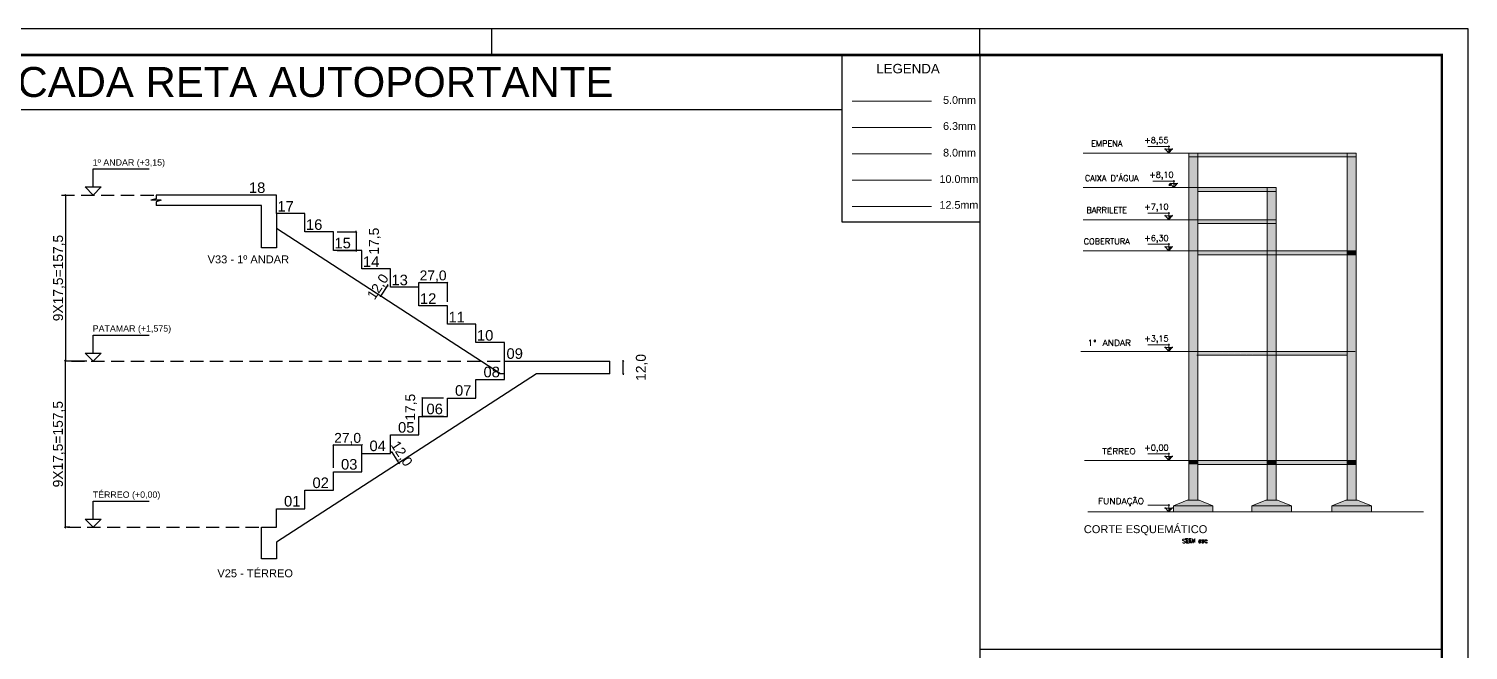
# Model space of a CAD drawing. Header units: millimetres. Extents: x 347 to 1066, y -69 to -9.
# Drawn here: x 469 to 523.5, y -33 to -9.4 of the extents above; entities that cross this region are included whole.
import ezdxf

# ---------------------------------------------------------------- set-up
doc = ezdxf.new("R2010")
doc.units = ezdxf.units.MM
doc.linetypes.add('TRAZO_HUECO', pattern=[0.75, 0.5, -0.25])
for name, color, linetype, lineweight in [('ARM_LONGITUDINAL_Ø10', 33, 'Continuous', 9), ('ARM_LONGITUDINAL_Ø12_5', 34, 'Continuous', 9), ('ARM_LONGITUDINAL_Ø6_3', 31, 'Continuous', 9), ('ARM_LONGITUDINAL_Ø8', 32, 'Continuous', 9), ('ARM_TRANSVERSAL_Ø5', 120, 'Continuous', 9)]:
    doc.layers.add(name, color=color, linetype=linetype, lineweight=lineweight)
for name, color, linetype in [('ARQ-FOLHA', 7, 'Continuous'), ('ARQ-TEXTO4', 1, 'Continuous'), ('Camada 1', 7, 'Continuous'), ('COTA CYPE', 31, 'Continuous'), ('PDF_0', 1, 'Continuous'), ('PDF_ARQ-NIVEL', 7, 'Continuous'), ('PDF_ARQ-TEXTO3', 7, 'Continuous'), ('PDF_ARQ-TEXTO4', 7, 'Continuous'), ('PDF_REF_REFERENCIAS', 7, 'Continuous')]:
    doc.layers.add(name, color=color, linetype=linetype)
doc.styles.add('ROMANS', font='romans.shx')
doc.styles.get("Standard").update_dxf_attribs({"font": 'arial.ttf'})
doc.styles.add('TQS_ARIAL', font='arial.ttf')
doc.dimstyles.new('Copy of 1-50', dxfattribs={"dimscale": 0.05, "dimtxt": 7.5, "dimasz": 0.8, "dimexe": 0.1, "dimexo": 0.2, "dimgap": 0.3, "dimtad": 1, "dimdec": 1, "dimlfac": 25, "dimzin": 1, "dimtxsty": 'Standard', "dimblk": 'OBLIQUE', "dimcen": 10, "dimdle": 0.1, "dimclrd": 7, "dimclre": 8, "dimclrt": 256, "dimadec": 0, "dimazin": 2, "dimtfac": 1, "dimtdec": 1, "dimtmove": 2, "dimatfit": 0, "dimldrblk": 'OBLIQUE', "dimfxl": 0, "dimlwd": -1, "dimlwe": -1, "dimarcsym": 0})

# ---------------------------------------------------------------- blocks, each defined once
blk = doc.blocks.new('FOLHA A1')
at = {"layer": 'ARQ-FOLHA'}
for p, q in [((841, 0), (0, 0)), ((471, -10), (471, 0)), ((656, -10), (656, 0)), ((841, -594), (841, 0))]:
    blk.add_line(p, q, dxfattribs=at)
at = {"layer": 'ARQ-FOLHA', "const_width": 1}
blk.add_lwpolyline([(25, -10), (25, -584), (831, -584), (831, -10), (25, -10)], dxfattribs=at)
blk = doc.blocks.new('_OBLIQUE')
at = {"color": 0, "linetype": 'ByBlock'}
blk.add_line((-0.5, -0.5), (0.5, 0.5), dxfattribs=at)
blk = doc.blocks.new('*D377')
at = {"layer": 'COTA CYPE', "color": 8}
for p, q in [((470.394, -15.697), (470.378, -15.697)), ((471.194, -21.997), (470.378, -21.997))]:
    blk.add_line(p, q, dxfattribs=at)
at = {"layer": 'COTA CYPE', "color": 7}
blk.add_line((470.383, -15.692), (470.383, -22.002), dxfattribs=at)
at = {"layer": 'Defpoints', "color": 0}
for p in [(470.404, -15.697), (470.383, -21.997), (471.204, -21.997)]:
    blk.add_point(p, dxfattribs=at)
at = {"layer": 'COTA CYPE', "color": 7, "xscale": 0.04000000000000001, "yscale": 0.04000000000000001, "zscale": 0.04000000000000001}
for p, rotation in [((470.383, -15.697), 90), ((470.383, -21.997), 270)]:
    blk.add_blockref('_OBLIQUE', p, dxfattribs=dict(at, rotation=rotation))
at = {"layer": 'COTA CYPE', "insert": (470.143, -18.847), "char_height": 0.375, "attachment_point": 5, "rotation": 90}
blk.add_mtext('9X17,5=157,5', dxfattribs=at)
blk = doc.blocks.new('*D378')
at = {"layer": 'COTA CYPE', "color": 8}
for p, q in [((470.557, -21.997), (470.371, -21.997)), ((470.557, -28.297), (470.371, -28.297))]:
    blk.add_line(p, q, dxfattribs=at)
at = {"layer": 'COTA CYPE', "color": 7}
blk.add_line((470.376, -21.992), (470.376, -28.302), dxfattribs=at)
at = {"layer": 'Defpoints', "color": 0}
for p in [(470.567, -21.997), (470.376, -28.297), (470.567, -28.297)]:
    blk.add_point(p, dxfattribs=at)
at = {"layer": 'COTA CYPE', "color": 7, "xscale": 0.04000000000000001, "yscale": 0.04000000000000001, "zscale": 0.04000000000000001}
for p, rotation in [((470.376, -21.997), 90), ((470.376, -28.297), 270)]:
    blk.add_blockref('_OBLIQUE', p, dxfattribs=dict(at, rotation=rotation))
at = {"layer": 'COTA CYPE', "insert": (470.136, -25.147), "char_height": 0.375, "attachment_point": 5, "rotation": 90}
blk.add_mtext('9X17,5=157,5', dxfattribs=at)
blk = doc.blocks.new('*D379')
at = {"layer": 'COTA CYPE', "color": 7}
for p, q in [((482.762, -25.456), (482.74, -25.423)), ((483.023, -25.859), (482.762, -25.456)), ((483.023, -25.859), (483.045, -25.893))]:
    blk.add_line(p, q, dxfattribs=at)
at = {"layer": 'COTA CYPE', "color": 8}
for p, q in [((482.759, -25.459), (482.766, -25.454)), ((483.02, -25.861), (483.027, -25.857))]:
    blk.add_line(p, q, dxfattribs=at)
at = {"layer": 'Defpoints', "color": 0}
for p in [(482.69, -25.503), (482.762, -25.456), (482.951, -25.906)]:
    blk.add_point(p, dxfattribs=at)
at = {"layer": 'COTA CYPE', "color": 7, "xscale": 0.04000000000000001, "yscale": 0.04000000000000001, "zscale": 0.04000000000000001}
for p, rotation in [((482.762, -25.456), 302.9492151165979), ((483.023, -25.859), 122.9492151165979)]:
    blk.add_blockref('_OBLIQUE', p, dxfattribs=dict(at, rotation=rotation))
at = {"layer": 'COTA CYPE', "insert": (483.105, -25.52), "char_height": 0.375, "attachment_point": 5, "rotation": 302.9492}
blk.add_mtext('12,0', dxfattribs=at)
blk = doc.blocks.new('*D381')
at = {"layer": 'COTA CYPE', "color": 8}
for p, q in [((484.709, -23.397), (483.904, -23.397)), ((484.709, -24.097), (483.904, -24.097))]:
    blk.add_line(p, q, dxfattribs=at)
at = {"layer": 'COTA CYPE', "color": 7}
blk.add_line((483.909, -23.392), (483.909, -24.102), dxfattribs=at)
at = {"layer": 'Defpoints', "color": 0}
for p in [(484.859, -23.397), (483.909, -24.097), (484.859, -24.097)]:
    blk.add_point(p, dxfattribs=at)
at = {"layer": 'COTA CYPE', "color": 7, "xscale": 0.04000000000000001, "yscale": 0.04000000000000001, "zscale": 0.04000000000000001}
for p, rotation in [((483.909, -23.397), 90), ((483.909, -24.097), 270)]:
    blk.add_blockref('_OBLIQUE', p, dxfattribs=dict(at, rotation=rotation))
at = {"layer": 'COTA CYPE', "insert": (483.485, -23.747), "char_height": 0.375, "attachment_point": 5, "rotation": 90}
blk.add_mtext('17,5', dxfattribs=at)
blk = doc.blocks.new('*D382')
at = {"layer": 'COTA CYPE', "color": 7}
blk.add_line((481.624, -25.183), (480.534, -25.183), dxfattribs=at)
at = {"layer": 'COTA CYPE', "color": 8}
for p, q in [((480.539, -26.047), (480.539, -25.178)), ((481.619, -26.047), (481.619, -25.178))]:
    blk.add_line(p, q, dxfattribs=at)
at = {"layer": 'Defpoints', "color": 0}
for p in [(480.539, -25.183), (480.539, -26.197), (481.619, -26.197)]:
    blk.add_point(p, dxfattribs=at)
at = {"layer": 'COTA CYPE', "color": 7, "xscale": 0.04000000000000001, "yscale": 0.04000000000000001, "zscale": 0.04000000000000001, "rotation": 180}
blk.add_blockref('_OBLIQUE', (480.539, -25.183), dxfattribs=at)
at = {"layer": 'COTA CYPE', "color": 7, "xscale": 0.04000000000000001, "yscale": 0.04000000000000001, "zscale": 0.04000000000000001}
blk.add_blockref('_OBLIQUE', (481.619, -25.183), dxfattribs=at)
at = {"layer": 'COTA CYPE', "insert": (481.079, -24.943), "char_height": 0.375, "attachment_point": 5}
blk.add_mtext('27,0', dxfattribs=at)
blk = doc.blocks.new('*D383')
at = {"layer": 'COTA CYPE', "color": 8}
for p, q in [((491.518, -21.997), (491.527, -21.997)), ((491.518, -22.477), (491.527, -22.477))]:
    blk.add_line(p, q, dxfattribs=at)
at = {"layer": 'COTA CYPE', "color": 7}
for p, q in [((491.522, -21.997), (491.522, -21.957)), ((491.522, -22.477), (491.522, -21.997)), ((491.522, -22.477), (491.522, -22.517))]:
    blk.add_line(p, q, dxfattribs=at)
at = {"layer": 'Defpoints', "color": 0}
for p in [(489.63, -21.997), (491.522, -21.997), (489.63, -22.477)]:
    blk.add_point(p, dxfattribs=at)
at = {"layer": 'COTA CYPE', "color": 7, "xscale": 0.04000000000000001, "yscale": 0.04000000000000001, "zscale": 0.04000000000000001}
for p, rotation in [((491.522, -21.997), 270), ((491.522, -22.477), 90)]:
    blk.add_blockref('_OBLIQUE', p, dxfattribs=dict(at, rotation=rotation))
at = {"layer": 'COTA CYPE', "insert": (492.226, -22.237), "char_height": 0.375, "attachment_point": 5, "rotation": 90}
blk.add_mtext('12,0', dxfattribs=at)
blk = doc.blocks.new('*D380')
at = {"layer": 'COTA CYPE', "color": 7}
for p, q in [((482.33, -19.53), (482.308, -19.564)), ((482.591, -19.127), (482.33, -19.53)), ((482.591, -19.127), (482.613, -19.094))]:
    blk.add_line(p, q, dxfattribs=at)
at = {"layer": 'COTA CYPE', "color": 8}
for p, q in [((482.334, -19.532), (482.326, -19.527)), ((482.595, -19.13), (482.587, -19.125))]:
    blk.add_line(p, q, dxfattribs=at)
at = {"layer": 'Defpoints', "color": 0}
for p in [(482.33, -19.53), (482.438, -19.6), (482.699, -19.197)]:
    blk.add_point(p, dxfattribs=at)
at = {"layer": 'COTA CYPE', "color": 7, "xscale": 0.04000000000000001, "yscale": 0.04000000000000001, "zscale": 0.04000000000000001}
for p, rotation in [((482.33, -19.53), 57.05078488375321), ((482.591, -19.127), 237.0507848837532)]:
    blk.add_blockref('_OBLIQUE', p, dxfattribs=dict(at, rotation=rotation))
at = {"layer": 'COTA CYPE', "insert": (482.249, -19.191), "char_height": 0.375, "attachment_point": 5, "rotation": 57.0508}
blk.add_mtext('12,0', dxfattribs=at)
blk = doc.blocks.new('*D384')
at = {"layer": 'COTA CYPE', "color": 7}
blk.add_line((484.864, -19.022), (483.774, -19.022), dxfattribs=at)
at = {"layer": 'COTA CYPE', "color": 8}
for p, q in [((483.779, -19.747), (483.779, -19.017)), ((484.859, -19.747), (484.859, -19.017))]:
    blk.add_line(p, q, dxfattribs=at)
at = {"layer": 'Defpoints', "color": 0}
for p in [(483.779, -19.022), (483.779, -19.897), (484.859, -19.897)]:
    blk.add_point(p, dxfattribs=at)
at = {"layer": 'COTA CYPE', "color": 7, "xscale": 0.04000000000000001, "yscale": 0.04000000000000001, "zscale": 0.04000000000000001, "rotation": 180}
blk.add_blockref('_OBLIQUE', (483.779, -19.022), dxfattribs=at)
at = {"layer": 'COTA CYPE', "color": 7, "xscale": 0.04000000000000001, "yscale": 0.04000000000000001, "zscale": 0.04000000000000001}
blk.add_blockref('_OBLIQUE', (484.859, -19.022), dxfattribs=at)
at = {"layer": 'COTA CYPE', "insert": (484.319, -18.782), "char_height": 0.375, "attachment_point": 5}
blk.add_mtext('27,0', dxfattribs=at)
blk = doc.blocks.new('*D385')
at = {"layer": 'COTA CYPE', "color": 8}
for p, q in [((480.689, -17.097), (481.414, -17.097)), ((480.689, -17.797), (481.414, -17.797))]:
    blk.add_line(p, q, dxfattribs=at)
at = {"layer": 'COTA CYPE', "color": 7}
for p, q in [((481.409, -17.097), (481.409, -17.057)), ((481.409, -17.097), (481.409, -17.797)), ((481.409, -17.797), (481.409, -17.837))]:
    blk.add_line(p, q, dxfattribs=at)
at = {"layer": 'Defpoints', "color": 0}
for p in [(480.539, -17.097), (480.539, -17.797), (481.409, -17.797)]:
    blk.add_point(p, dxfattribs=at)
at = {"layer": 'COTA CYPE', "color": 7, "xscale": 0.04000000000000001, "yscale": 0.04000000000000001, "zscale": 0.04000000000000001}
for p, rotation in [((481.409, -17.097), 270), ((481.409, -17.797), 90)]:
    blk.add_blockref('_OBLIQUE', p, dxfattribs=dict(at, rotation=rotation))
at = {"layer": 'COTA CYPE', "insert": (482.112, -17.447), "char_height": 0.375, "attachment_point": 5, "rotation": 90}
blk.add_mtext('17,5', dxfattribs=at)

msp = doc.modelspace()

# ---------------------------------------------------------------- hatches: boundary and pattern name
at = {"layer": 'PDF_0'}
h = msp.add_hatch(color=8, dxfattribs=at)
h.dxf.hatch_style = 1
h.paths.add_polyline_path([(513.2922, -14.1066), (512.9526, -14.1066), (512.9526, -14.2552), (513.2922, -14.2552)])
h.paths.add_polyline_path([(519.2941, -14.2552), (518.9545, -14.2552), (518.9545, -17.8183), (519.2941, -17.8183)])
h.paths.add_polyline_path([(516.2677, -15.5659), (515.9281, -15.5659), (515.9281, -16.6342), (516.2677, -16.6342)])
h.paths.add_polyline_path([(516.2677, -15.4173), (515.9281, -15.4173), (515.9281, -15.5659), (516.2677, -15.5659)])
h.paths.add_polyline_path([(519.2941, -14.1066), (518.9545, -14.1066), (518.9545, -14.2552), (519.2941, -14.2552)])
h = msp.add_hatch(color=8, dxfattribs=at)
h.dxf.hatch_style = 1
h.paths.add_polyline_path([(518.9545, -14.1066), (513.2922, -14.1066), (513.2922, -14.2552), (518.9545, -14.2552)])
h = msp.add_hatch(color=8, dxfattribs=at)
h.dxf.hatch_style = 1
h.paths.add_polyline_path([(513.2922, -14.2552), (512.9526, -14.2552), (512.9526, -15.4173), (513.2922, -15.4173)])
h.paths.add_polyline_path([(513.2922, -15.4173), (512.9526, -15.4173), (512.9526, -16.6342), (513.2922, -16.6342)])

# ---------------------------------------------------------------- linework, layer by layer
for p, q in [((505.0423, -10.3924), (505.0423, -67.7924)), ((441.9423, -12.4511), (499.816, -12.4511)), ((471.4351, -15.39), (471.4351, -14.71)), ((471.4351, -14.71), (473.5584, -14.71)), ((471.4351, -15.6972), (471.1357, -15.39)), ((471.1357, -15.39), (471.7345, -15.39)), ((471.4351, -15.6972), (471.7345, -15.39)), ((478.379, -15.6972), (473.819, -15.6972)), ((473.819, -15.6972), (473.819, -15.8372)), ((478.379, -16.3972), (478.379, -15.6972)), ((473.819, -15.8372), (473.619, -15.8972)), ((474.019, -15.8972), (473.619, -15.8972)), ((474.019, -15.8972), (473.819, -15.9572)), ((473.819, -15.9572), (473.819, -16.0972)), ((477.819, -16.0972), (473.819, -16.0972)), ((486.8771, -22.4772), (478.379, -16.9692)), ((471.4351, -21.69), (471.4351, -21.01)), ((471.4351, -21.01), (473.5584, -21.01)), ((471.4351, -21.9972), (471.1357, -21.69)), ((471.1357, -21.69), (471.7345, -21.69)), ((471.4351, -21.9972), (471.7345, -21.69)), ((487.0264, -21.9972), (491.019, -21.9972)), ((491.019, -22.4772), (491.019, -21.9972)), ((488.241, -22.4772), (478.379, -28.8692)), ((487.019, -22.4772), (486.8771, -22.4772)), ((491.019, -22.4772), (488.241, -22.4772)), ((471.4351, -27.99), (471.4351, -27.31)), ((471.4351, -27.31), (473.5584, -27.31)), ((471.4351, -28.2972), (471.1357, -27.99)), ((471.1357, -27.99), (471.7345, -27.99)), ((471.4351, -28.2972), (471.7345, -27.99)), ((477.819, -29.4972), (477.819, -28.2972)), ((478.379, -28.8692), (478.379, -29.4972)), ((478.379, -29.4972), (477.819, -29.4972)), ((505.0423, -32.9258), (522.5423, -32.9258))]:
    msp.add_line(p, q)
at = {"linetype": 'TRAZO_HUECO'}
for p, q in [((470.2354, -15.6972), (473.819, -15.6972)), ((470.6144, -21.9972), (487.0264, -21.9972)), ((470.4639, -28.2972), (477.819, -28.2972))]:
    msp.add_line(p, q, dxfattribs=at)
msp.add_lwpolyline([(499.816, -10.3924), (505.0423, -10.3924), (505.0423, -16.7222), (499.816, -16.7222)], close=True)
for points in [[(478.379, -16.3918), (478.379, -17.6972), (477.819, -17.6972), (477.819, -16.0972)], [(487.019, -21.9972), (487.019, -21.2972), (485.939, -21.2972), (485.939, -20.5972), (484.859, -20.5972), (484.859, -19.8972), (483.779, -19.8972), (483.779, -19.1972), (482.699, -19.1972), (482.699, -18.4972), (481.619, -18.4972), (481.619, -17.7972), (480.539, -17.7972), (480.539, -17.0972), (479.459, -17.0972), (479.459, -16.3972), (478.379, -16.3972)], [(478.379, -28.2972), (478.379, -27.5972), (479.459, -27.5972), (479.459, -26.8972), (480.539, -26.8972), (480.539, -26.1972), (481.619, -26.1972), (481.619, -25.4972), (482.699, -25.4972), (482.699, -24.7972), (483.779, -24.7972), (483.779, -24.0972), (484.859, -24.0972), (484.859, -23.3972), (485.939, -23.3972), (485.939, -22.6972), (487.019, -22.6972), (487.019, -21.9972), (487.0264, -21.9972)], [(477.819, -28.2972), (478.379, -28.2972)]]:
    msp.add_lwpolyline(points)
at = {"layer": 'ARM_LONGITUDINAL_Ø10'}
msp.add_line((500.2006, -15.1365), (503.2006, -15.1365), dxfattribs=at)
at = {"layer": 'ARM_LONGITUDINAL_Ø12_5'}
msp.add_line((500.2006, -16.1365), (503.2006, -16.1365), dxfattribs=at)
at = {"layer": 'ARM_LONGITUDINAL_Ø6_3'}
msp.add_line((500.2006, -13.1365), (503.2006, -13.1365), dxfattribs=at)
at = {"layer": 'ARM_LONGITUDINAL_Ø8'}
msp.add_line((500.2006, -14.1365), (503.2006, -14.1365), dxfattribs=at)
at = {"layer": 'ARM_TRANSVERSAL_Ø5'}
msp.add_line((500.2006, -12.1365), (503.2006, -12.1365), dxfattribs=at)
at = {"layer": 'PDF_0', "color": 7, "lineweight": 18}
for p, q in [((519.2941, -14.1066), (508.9499, -14.1066)), ((512.9526, -15.4173), (512.9526, -14.1066)), ((513.2922, -16.6342), (513.2922, -14.1066)), ((519.2941, -17.8183), (519.2941, -14.1066)), ((512.9526, -16.6342), (512.9526, -15.4173)), ((515.9281, -16.7828), (515.9281, -15.4173)), ((516.2677, -16.6342), (516.2677, -15.4173)), ((519.2941, -17.8183), (508.9499, -17.8183)), ((519.2941, -27.2669), (519.2941, -17.8183))]:
    msp.add_line(p, q, dxfattribs=at)
for points in [[(518.9545, -27.2669), (518.9545, -14.1066)], [(519.2941, -14.2552), (518.9545, -14.2552), (512.9526, -14.2552)], [(516.2677, -15.4173), (508.9499, -15.4173)], [(516.2677, -15.5659), (513.2922, -15.5659)], [(516.2677, -16.6342), (508.9499, -16.6342)], [(512.9526, -27.2669), (512.9526, -16.6342)], [(513.2922, -27.2669), (513.2922, -16.6512)], [(516.2677, -16.7828), (513.2922, -16.7828)], [(515.9281, -27.2669), (515.9281, -16.7828)], [(516.2677, -27.2669), (516.2677, -16.6342)], [(519.2941, -17.9669), (518.9545, -17.9669), (513.2922, -17.9669)], [(519.2941, -24.3182), (519.2941, -17.8183)], [(519.2627, -21.6286), (508.8634, -21.6286)], [(518.9232, -21.7772), (518.9545, -21.7772), (513.2608, -21.7772)], [(519.2941, -25.7643), (508.9966, -25.7643)], [(519.2941, -25.9171), (513.2922, -25.9171)], [(513.8695, -27.4919), (513.3474, -27.2669), (513.1224, -27.2669), (512.8932, -27.2669), (512.3711, -27.4919)], [(516.8449, -27.4919), (516.3186, -27.2669), (516.0936, -27.2669), (515.8687, -27.2669), (515.3466, -27.4919)], [(519.8714, -27.4919), (519.3493, -27.2669), (519.1243, -27.2669), (518.8994, -27.2669), (518.373, -27.4919)], [(521.8451, -27.7168), (509.1324, -27.7168)], [(512.3711, -27.7168), (512.3711, -27.4919), (513.8695, -27.4919), (513.8695, -27.7168)], [(515.3466, -27.7168), (515.3466, -27.4919), (516.8449, -27.4919), (516.8449, -27.7168)], [(518.373, -27.7168), (518.373, -27.4919), (519.8714, -27.4919), (519.8714, -27.7168)]]:
    msp.add_lwpolyline(points, dxfattribs=at)
at = {"layer": 'PDF_0', "color": 8}
for points in [[(515.9281, -15.4173), (512.9526, -15.4173), (515.9281, -15.5659)], [(513.2922, -15.4173), (515.9281, -15.5659), (513.2922, -15.5659)], [(513.2922, -16.095), (513.462, -16.095), (513.462, -16.095)], [(513.2922, -16.6342), (512.9526, -16.6342), (513.2922, -17.8183)], [(512.9526, -16.6342), (513.2922, -17.8183), (512.9526, -17.8183)], [(515.9281, -16.6342), (512.9526, -16.6342), (515.9281, -16.7828)], [(513.2922, -16.6342), (515.9281, -16.7828), (513.2922, -16.7828)], [(516.2677, -16.6342), (515.9281, -16.6342), (516.2677, -17.9669)], [(515.9281, -16.6342), (516.2677, -17.9669), (515.9281, -17.9669)], [(513.2922, -17.8183), (512.9526, -17.8183), (513.2922, -22.0163)], [(512.9526, -17.8183), (513.2922, -22.0163), (512.9526, -22.0163)], [(515.9281, -17.8183), (513.2922, -17.8183), (515.9281, -17.9669)], [(513.2922, -17.8183), (515.9281, -17.9669), (513.2922, -17.9669)], [(516.2677, -17.9669), (515.9281, -17.9669), (516.2677, -22.0163)], [(515.9281, -17.9669), (516.2677, -22.0163), (515.9281, -22.0163)], [(518.9545, -17.8183), (516.2677, -17.8183), (518.9545, -17.9669)], [(516.2677, -17.8183), (518.9545, -17.9669), (516.2677, -17.9669)], [(519.2941, -17.8183), (518.9545, -17.8183), (519.2941, -17.9669)], [(518.9545, -17.8183), (519.2941, -17.9669), (518.9545, -17.9669)], [(519.2941, -17.8183), (518.9545, -17.8183), (519.2941, -22.0163)], [(518.9545, -17.8183), (519.2941, -22.0163), (518.9545, -22.0163)], [(515.9281, -21.6286), (513.2608, -21.6286), (515.9281, -21.7772)], [(513.2608, -21.6286), (515.8967, -21.7772), (513.2608, -21.7772)], [(518.9486, -21.6286), (516.2618, -21.6286), (518.9486, -21.7772)], [(516.2618, -21.6286), (518.9486, -21.7772), (516.2618, -21.7772)], [(513.2922, -22.0163), (512.9386, -22.0163), (513.2922, -25.7643)], [(512.9526, -22.1648), (513.2922, -25.7643), (512.9526, -25.7643)], [(516.2677, -22.0163), (515.9281, -22.0163), (516.2677, -25.7643)], [(515.9347, -22.0886), (516.2677, -25.7643), (515.9281, -25.7643)], [(519.2941, -22.0163), (518.9545, -22.0163), (519.2941, -25.7643)], [(518.9573, -22.0472), (519.2941, -25.7643), (518.9545, -25.7643)], [(513.2922, -25.7643), (512.9526, -25.7643), (513.2922, -25.9171)], [(512.9526, -25.7643), (513.2922, -25.9171), (512.9526, -25.9171)], [(513.2922, -25.9171), (512.9526, -25.9171), (513.2922, -27.2669)], [(512.9526, -25.9171), (513.2922, -27.2669), (512.9526, -27.2669)], [(515.9281, -25.7643), (513.2922, -25.7643), (515.9281, -25.9171)], [(513.2922, -25.7643), (515.9281, -25.9171), (513.2922, -25.9171)], [(516.2677, -25.7643), (515.9281, -25.7643), (516.2677, -25.9171)], [(515.9281, -25.7643), (516.2677, -25.9171), (515.9281, -25.9171)], [(516.2677, -25.9171), (515.9281, -25.9171), (516.2677, -27.2669)], [(515.9281, -25.9171), (516.2677, -27.2669), (515.9281, -27.2669)], [(518.9545, -25.7643), (516.2677, -25.7643), (518.9545, -25.9171)], [(516.2677, -25.7643), (518.9545, -25.9171), (516.2677, -25.9171)], [(519.2941, -25.7643), (518.9545, -25.7643), (519.2941, -25.9171)], [(518.9545, -25.7643), (519.2941, -25.9171), (518.9545, -25.9171)], [(519.2941, -25.9171), (518.9545, -25.9171), (519.2941, -27.2669)], [(518.9545, -25.9171), (519.2941, -27.2669), (518.9545, -27.2669)], [(512.8932, -27.2669), (513.8695, -27.4919), (512.3711, -27.4919)], [(513.3474, -27.2669), (512.8932, -27.2669), (513.8695, -27.4919)], [(515.8687, -27.2669), (516.8449, -27.4919), (515.3466, -27.4919)], [(516.3186, -27.2669), (515.8687, -27.2669), (516.8449, -27.4919)], [(518.8994, -27.2669), (519.8714, -27.4919), (518.373, -27.4919)], [(519.3493, -27.2669), (518.8994, -27.2669), (519.8714, -27.4919)], [(513.8695, -27.4919), (512.3711, -27.4919), (513.8695, -27.7168)], [(512.3711, -27.4919), (513.8695, -27.7168), (512.3711, -27.7168)], [(516.8449, -27.4919), (515.3466, -27.4919), (516.8449, -27.7168)], [(515.3466, -27.4919), (516.8449, -27.7168), (515.3466, -27.7168)], [(519.8714, -27.4919), (518.373, -27.4919), (519.8714, -27.7168)], [(518.373, -27.4919), (519.8714, -27.7168), (518.373, -27.7168)]]:
    msp.add_solid(points, dxfattribs=at)
at = {"layer": 'PDF_ARQ-NIVEL', "lineweight": 18}
for points in [[(512.231, -13.8562), (511.3991, -13.8562)], [(512.3456, -13.9538), (512.0358, -13.9538)], [(512.0485, -13.9326), (512.1928, -14.1066), (512.3371, -13.9326)], [(512.1928, -14.1066), (512.1928, -13.818)], [(512.1928, -13.9623), (512.3074, -13.9623)], [(512.1928, -13.975), (512.2989, -13.975)], [(512.1928, -13.9835), (512.2905, -13.9835)], [(512.1928, -13.992), (512.2862, -13.992)], [(512.1928, -14.0005), (512.2777, -14.0005)], [(512.1928, -14.009), (512.2692, -14.009)], [(512.1928, -14.0217), (512.2607, -14.0217)], [(512.1928, -14.0302), (512.2522, -14.0302)], [(512.1928, -14.0387), (512.2438, -14.0387)], [(512.1928, -14.0472), (512.2395, -14.0472)], [(512.1928, -14.0557), (512.231, -14.0557)], [(512.1928, -14.0684), (512.2225, -14.0684)], [(512.1928, -14.0769), (512.214, -14.0769)], [(512.1928, -14.0854), (512.2056, -14.0854)], [(512.1928, -14.0939), (512.1971, -14.0939)], [(512.4211, -15.1669), (511.5892, -15.1669)], [(512.5358, -15.2645), (512.2259, -15.2645)], [(512.2386, -15.2433), (512.3829, -15.4173), (512.5273, -15.2433)], [(512.3829, -15.4173), (512.3829, -15.1287)], [(512.1928, -15.2942), (512.2905, -15.2942)], [(512.1928, -15.3027), (512.2862, -15.3027)], [(512.1928, -15.3112), (512.2777, -15.3112)], [(512.1928, -15.3197), (512.2692, -15.3197)], [(512.1928, -15.3324), (512.2607, -15.3324)], [(512.3829, -15.273), (512.4976, -15.273)], [(512.3829, -15.2857), (512.4891, -15.2857)], [(512.1928, -16.6342), (512.1928, -16.3456)], [(512.231, -16.3838), (511.3991, -16.3838)], [(512.3456, -16.4814), (512.0358, -16.4814)], [(512.0485, -16.4602), (512.1928, -16.6342), (512.3371, -16.4602)], [(512.1928, -16.4899), (512.3074, -16.4899)], [(512.1928, -16.5026), (512.2989, -16.5026)], [(512.1928, -16.5111), (512.2905, -16.5111)], [(512.1928, -16.5196), (512.2862, -16.5196)], [(512.1928, -16.5281), (512.2777, -16.5281)], [(512.1928, -16.5366), (512.2692, -16.5366)], [(512.1928, -16.5493), (512.2607, -16.5493)], [(512.1928, -16.5578), (512.2522, -16.5578)], [(512.1928, -16.5663), (512.2438, -16.5663)], [(512.1928, -16.5748), (512.2395, -16.5748)], [(512.1928, -16.5833), (512.231, -16.5833)], [(512.1928, -16.596), (512.2225, -16.596)], [(512.1928, -16.6045), (512.214, -16.6045)], [(512.1928, -16.613), (512.2056, -16.613)], [(512.1928, -16.6215), (512.1971, -16.6215)], [(512.231, -17.5679), (511.3991, -17.5679)], [(512.3456, -17.6655), (512.0358, -17.6655)], [(512.0485, -17.6443), (512.1928, -17.8183), (512.3371, -17.6443)], [(512.1928, -17.8183), (512.1928, -17.5297)], [(512.1928, -17.674), (512.3074, -17.674)], [(512.1928, -17.6867), (512.2989, -17.6867)], [(512.1928, -17.6952), (512.2905, -17.6952)], [(512.1928, -17.7037), (512.2862, -17.7037)], [(512.1928, -17.7122), (512.2777, -17.7122)], [(512.1928, -17.7207), (512.2692, -17.7207)], [(512.1928, -17.7334), (512.2607, -17.7334)], [(512.1928, -17.7419), (512.2522, -17.7419)], [(512.1928, -17.7504), (512.2438, -17.7504)], [(512.1928, -17.7589), (512.2395, -17.7589)], [(512.1928, -17.7674), (512.231, -17.7674)], [(512.1928, -17.7801), (512.2225, -17.7801)], [(512.1928, -17.7886), (512.214, -17.7886)], [(512.1928, -17.7971), (512.2056, -17.7971)], [(512.1928, -17.8056), (512.1971, -17.8056)], [(512.231, -21.3782), (511.3991, -21.3782)], [(512.3456, -21.48), (512.0358, -21.48)], [(512.0485, -21.4546), (512.1928, -21.6286), (512.3371, -21.4546)], [(512.1928, -21.6286), (512.1928, -21.34)], [(512.1928, -21.4885), (512.3074, -21.4885)], [(512.1928, -21.497), (512.2989, -21.497)], [(512.1928, -21.5055), (512.2905, -21.5055)], [(512.1928, -21.5182), (512.2862, -21.5182)], [(512.1928, -21.5267), (512.2777, -21.5267)], [(512.1928, -21.5352), (512.2692, -21.5352)], [(512.1928, -21.5437), (512.2607, -21.5437)], [(512.1928, -21.5522), (512.2522, -21.5522)], [(512.1928, -21.5649), (512.2438, -21.5649)], [(512.1928, -21.5734), (512.2395, -21.5734)], [(512.1928, -21.5819), (512.231, -21.5819)], [(512.1928, -21.5904), (512.2225, -21.5904)], [(512.1928, -21.5989), (512.214, -21.5989)], [(512.1928, -21.6116), (512.2056, -21.6116)], [(512.1928, -21.6201), (512.1971, -21.6201)], [(512.231, -25.5181), (511.3991, -25.5181)], [(512.3456, -25.6157), (512.0358, -25.6157)], [(512.0485, -25.5945), (512.1928, -25.7643), (512.3371, -25.5945)], [(512.1928, -25.7643), (512.1928, -25.4799)], [(512.1928, -25.6242), (512.3074, -25.6242)], [(512.1928, -25.637), (512.2989, -25.637)], [(512.1928, -25.6454), (512.2905, -25.6454)], [(512.1928, -25.6539), (512.2862, -25.6539)], [(512.1928, -25.6624), (512.2777, -25.6624)], [(512.1928, -25.6709), (512.2692, -25.6709)], [(512.1928, -25.6836), (512.2607, -25.6836)], [(512.1928, -25.6921), (512.2522, -25.6921)], [(512.1928, -25.7006), (512.2438, -25.7006)], [(512.1928, -25.7091), (512.2395, -25.7091)], [(512.1928, -25.7176), (512.231, -25.7176)], [(512.1928, -25.7303), (512.2225, -25.7303)], [(512.1928, -25.7388), (512.214, -25.7388)], [(512.1928, -25.7473), (512.2056, -25.7473)], [(512.1928, -25.7558), (512.1971, -25.7558)], [(512.231, -27.4664), (511.3991, -27.4664)], [(512.3456, -27.5683), (512.0358, -27.5683)], [(512.0485, -27.5428), (512.1928, -27.7168), (512.3371, -27.5428)], [(512.1928, -27.7168), (512.1928, -27.4282)], [(512.1928, -27.5768), (512.3074, -27.5768)], [(512.1928, -27.5852), (512.2989, -27.5852)], [(512.1928, -27.5937), (512.2905, -27.5937)], [(512.1928, -27.6022), (512.2862, -27.6022)], [(512.1928, -27.615), (512.2777, -27.615)], [(512.1928, -27.6234), (512.2692, -27.6234)], [(512.1928, -27.6319), (512.2607, -27.6319)], [(512.1928, -27.6404), (512.2522, -27.6404)], [(512.1928, -27.6489), (512.2438, -27.6489)], [(512.1928, -27.6616), (512.2395, -27.6616)], [(512.1928, -27.6701), (512.231, -27.6701)], [(512.1928, -27.6786), (512.2225, -27.6786)], [(512.1928, -27.6871), (512.214, -27.6871)], [(512.1928, -27.6956), (512.2056, -27.6956)], [(512.1928, -27.7083), (512.1971, -27.7083)]]:
    msp.add_lwpolyline(points, dxfattribs=at)
at = {"layer": 'PDF_ARQ-TEXTO3', "lineweight": 18}
for points in [[(509.1749, -21.2339), (509.1961, -21.2254), (509.2301, -21.1914), (509.2301, -21.4164)], [(509.3701, -21.2678), (509.4211, -21.2678)], [(509.7012, -21.4164), (509.7861, -21.1914), (509.871, -21.4164)], [(509.9262, -21.4164), (509.9262, -21.1914), (510.0747, -21.4164), (510.0747, -21.1914)], [(510.3549, -21.4164), (510.4398, -21.1914), (510.5247, -21.4164)], [(510.5799, -21.4164), (510.5799, -21.1914), (510.6775, -21.1914), (510.7072, -21.2041), (510.7199, -21.2126), (510.7284, -21.2339), (510.7284, -21.2551), (510.7199, -21.2805), (510.7072, -21.289), (510.6775, -21.3018), (510.5799, -21.3018)], [(509.7309, -21.3442), (509.8413, -21.3442)], [(510.3846, -21.3442), (510.495, -21.3442)], [(510.6563, -21.3018), (510.7284, -21.4164)], [(509.6885, -25.3059), (509.837, -25.3059)], [(509.7649, -25.3059), (509.7649, -25.5308)], [(510.0323, -25.3271), (509.8922, -25.3271), (509.8922, -25.5308), (510.0323, -25.5308)], [(509.8922, -25.4247), (509.9771, -25.4247)], [(509.9135, -25.3059), (510.0111, -25.2634)], [(510.096, -25.5308), (510.096, -25.3059), (510.1936, -25.3059), (510.2233, -25.3144), (510.236, -25.3271), (510.2445, -25.3483), (510.2445, -25.3695), (510.236, -25.3908), (510.2233, -25.4035), (510.1936, -25.412), (510.096, -25.412)], [(510.1724, -25.412), (510.2445, -25.5308)], [(510.3209, -25.5308), (510.3209, -25.3059), (510.4186, -25.3059), (510.4483, -25.3144), (510.461, -25.3271), (510.4695, -25.3483), (510.4695, -25.3695), (510.461, -25.3908), (510.4483, -25.4035), (510.4186, -25.412), (510.3209, -25.412)], [(510.3973, -25.412), (510.4695, -25.5308)], [(510.686, -25.5308), (510.5459, -25.5308), (510.5459, -25.3059), (510.686, -25.3059)], [(510.5459, -25.412), (510.6308, -25.412)], [(509.5611, -27.4197), (509.5611, -27.1947), (509.697, -27.1947)], [(509.7522, -27.1947), (509.7522, -27.356), (509.7649, -27.3857), (509.7861, -27.407), (509.8158, -27.4197), (509.837, -27.4197), (509.871, -27.407), (509.8922, -27.3857), (509.9007, -27.356), (509.9007, -27.1947)], [(509.9899, -27.4197), (509.9899, -27.1947), (510.1384, -27.4197), (510.1384, -27.1947)], [(510.4186, -27.4197), (510.5035, -27.1947), (510.5883, -27.4197)], [(510.7921, -27.2457), (510.7794, -27.2244), (510.7581, -27.2032), (510.7369, -27.1947), (510.6945, -27.1947), (510.6732, -27.2032), (510.652, -27.2244), (510.6435, -27.2457), (510.6308, -27.2796), (510.6308, -27.3348), (510.6435, -27.3645), (510.652, -27.3857), (510.6732, -27.407), (510.6945, -27.4197), (510.7369, -27.4197), (510.7581, -27.407), (510.7794, -27.3857), (510.7921, -27.3645)], [(510.8345, -27.4197), (510.9194, -27.1947), (511.0043, -27.4197)], [(510.8685, -27.182), (510.877, -27.1608)], [(510.9067, -27.1608), (510.9194, -27.1735)], [(510.9491, -27.1735), (510.9576, -27.1523)], [(509.5611, -27.3009), (509.646, -27.3009)], [(510.4483, -27.3433), (510.5544, -27.3433)], [(510.6945, -27.4834), (510.7072, -27.4919), (510.7369, -27.4919), (510.7496, -27.4834), (510.7496, -27.4621), (510.7369, -27.4494), (510.7157, -27.4494), (510.7157, -27.4197)], [(510.8685, -27.3433), (510.9746, -27.3433)]]:
    msp.add_lwpolyline(points, dxfattribs=at)
for points in [[(509.3999, -21.1914), (509.3914, -21.1914), (509.3786, -21.1999), (509.3744, -21.2041), (509.3701, -21.2211), (509.3701, -21.2296), (509.3744, -21.2466), (509.3786, -21.2508), (509.3914, -21.2551), (509.3999, -21.2551), (509.4126, -21.2508), (509.4168, -21.2466), (509.4211, -21.2296), (509.4211, -21.2211), (509.4168, -21.2041), (509.4126, -21.1999)], [(510.1596, -21.4164), (510.1596, -21.1914), (510.236, -21.1914), (510.27, -21.2041), (510.2912, -21.2254), (510.2997, -21.2466), (510.3124, -21.2805), (510.3124, -21.3315), (510.2997, -21.3654), (510.2912, -21.3867), (510.27, -21.4079), (510.236, -21.4164)], [(510.8048, -25.3059), (510.7794, -25.3144), (510.7581, -25.3356), (510.7496, -25.3568), (510.7369, -25.3908), (510.7369, -25.4459), (510.7496, -25.4757), (510.7581, -25.4969), (510.7794, -25.5181), (510.8048, -25.5308), (510.8473, -25.5308), (510.8685, -25.5181), (510.8897, -25.4969), (510.8982, -25.4757), (510.9109, -25.4459), (510.9109, -25.3908), (510.8982, -25.3568), (510.8897, -25.3356), (510.8685, -25.3144), (510.8473, -25.3059)], [(510.2233, -27.4197), (510.2233, -27.1947), (510.2997, -27.1947), (510.3294, -27.2032), (510.3506, -27.2244), (510.3634, -27.2457), (510.3719, -27.2796), (510.3719, -27.3348), (510.3634, -27.3645), (510.3506, -27.3857), (510.3294, -27.407), (510.2997, -27.4197)], [(511.1147, -27.1947), (511.0935, -27.2032), (511.068, -27.2244), (511.0595, -27.2457), (511.0468, -27.2796), (511.0468, -27.3348), (511.0595, -27.3645), (511.068, -27.3857), (511.0935, -27.407), (511.1147, -27.4197), (511.1571, -27.4197), (511.1784, -27.407), (511.1996, -27.3857), (511.2081, -27.3645), (511.2208, -27.3348), (511.2208, -27.2796), (511.2081, -27.2457), (511.1996, -27.2244), (511.1784, -27.2032), (511.1571, -27.1947)]]:
    msp.add_lwpolyline(points, close=True, dxfattribs=at)
for centre, start, end in [((510.8961, -27.1756), 44.98516, 135.01484), ((510.9343, -27.1544), 224.98516, 315.01484)]:
    msp.add_arc(centre, 0.0233, start, end, dxfattribs=at)
at = {"layer": 'PDF_ARQ-TEXTO4', "lineweight": 18}
for points in [[(512.821, -28.7695), (512.8083, -28.7525), (512.7871, -28.744), (512.7574, -28.744), (512.7361, -28.7525), (512.7192, -28.7695), (512.7192, -28.7822), (512.7276, -28.795), (512.7361, -28.8035), (512.7489, -28.8119), (512.7913, -28.8247), (512.8083, -28.8332), (512.8125, -28.8374), (512.821, -28.8544), (512.821, -28.8756), (512.8083, -28.8883), (512.7871, -28.8968), (512.7574, -28.8968), (512.7361, -28.8883), (512.7192, -28.8756)], [(512.9653, -28.8968), (512.872, -28.8968), (512.872, -28.744), (512.9653, -28.744)], [(512.872, -28.8162), (512.9271, -28.8162)], [(513.0078, -28.8968), (513.0078, -28.744), (513.063, -28.8968), (513.1224, -28.744), (513.1224, -28.8968)], [(513.3219, -28.8374), (513.4068, -28.8374), (513.4068, -28.8247), (513.3983, -28.8119), (513.3941, -28.8035), (513.3771, -28.795), (513.3559, -28.795), (513.3431, -28.8035), (513.3304, -28.8162), (513.3219, -28.8374), (513.3219, -28.8544), (513.3304, -28.8756), (513.3431, -28.8883), (513.3559, -28.8968), (513.3771, -28.8968), (513.3941, -28.8883), (513.4068, -28.8756)], [(513.5299, -28.8162), (513.5214, -28.8035), (513.5002, -28.795), (513.4789, -28.795), (513.4577, -28.8035), (513.4492, -28.8162), (513.4577, -28.8332), (513.4705, -28.8374), (513.5087, -28.8459), (513.5214, -28.8544), (513.5299, -28.8671), (513.5299, -28.8756), (513.5214, -28.8883), (513.5002, -28.8968), (513.4789, -28.8968), (513.4577, -28.8883), (513.4492, -28.8756)], [(513.6572, -28.8162), (513.6445, -28.8035), (513.6275, -28.795), (513.6063, -28.795), (513.5936, -28.8035), (513.5766, -28.8162), (513.5723, -28.8374), (513.5723, -28.8544), (513.5766, -28.8756), (513.5936, -28.8883), (513.6063, -28.8968), (513.6275, -28.8968), (513.6445, -28.8883), (513.6572, -28.8756)]]:
    msp.add_lwpolyline(points, dxfattribs=at)
at = {"layer": 'PDF_REF_REFERENCIAS', "color": 1, "lineweight": 18}
msp.add_lwpolyline([(513.2922, -24.1131), (513.2922, -24.1131)], dxfattribs=at)

# ---------------------------------------------------------------- block references
at = {"layer": 'ARQ-FOLHA', "xscale": 0.1, "yscale": 0.1, "zscale": 0.1}
msp.add_blockref('FOLHA A1', (439.4423, -9.3924), dxfattribs=at)

# ---------------------------------------------------------------- texts
for s, p in [('1º ANDAR (+3,15)', (471.4204, -14.5808)), ('PATAMAR (+1,575)', (471.4204, -20.8808)), ('TÉRREO (+0,00)', (471.4204, -27.1808))]:
    msp.add_text(s, height=0.24).set_placement(p)
for s, width, gutter_width, heights, insert, char_height, attachment_point in [('DETALHAMENTO ESCADA RETA AUTOPORTANTE', 38.414116, 40.5903, [6.3938], (452.9551, -10.8424), 1.136529, 1), ('5.0mm', 9.857874, 10.4163, [1.6408], (503.6431, -11.9503), 0.29166, 1), ('6.3mm', 9.857874, 10.4163, [1.6408], (503.6431, -12.9355), 0.29166, 1), ('8.0mm', 9.857874, 10.4163, [1.6408], (503.6431, -13.9457), 0.29166, 1), ('{\\C2;18}', 0.924907, 50, [0], (477.962, -15.6257), 0.4, 9), ('10.0mm', 9.857874, 10.4163, [1.6408], (503.508, -14.947), 0.29166, 1), ('{\\C2;17}', 0.924907, 50, [0], (479.042, -16.3257), 0.4, 9), ('12.5mm', 9.857874, 10.4163, [1.6408], (503.508, -15.9279), 0.29166, 1), ('{\\C2;16}', 0.924907, 50, [0], (480.122, -17.0257), 0.4, 9), ('{\\C2;15}', 0.924907, 50, [0], (481.202, -17.7257), 0.4, 9), ('{\\C2;V33 - 1º ANDAR}', 3.846796, 37.5, [0.657], (478.8616, -18.2923), 0.3, 9), ('{\\C2;14}', 0.924907, 50, [0], (482.282, -18.4257), 0.4, 9), ('{\\C2;13}', 0.924907, 50, [0], (483.362, -19.1257), 0.4, 9), ('{\\C2;12}', 0.924907, 50, [0], (484.442, -19.8257), 0.4, 9), ('{\\C2;11}', 0.924907, 50, [0], (485.522, -20.5257), 0.4, 9), ('{\\C2;10}', 0.924907, 50, [0], (486.602, -21.2257), 0.4, 9), ('{\\C2;09}', 0.924907, 50, [0], (487.7222, -21.9167), 0.4, 9), ('{\\C2;08}', 0.924907, 50, [0], (486.8502, -22.6167), 0.4, 9), ('{\\C2;07}', 0.924907, 50, [0], (485.7702, -23.3167), 0.4, 9), ('{\\C2;06}', 0.924907, 50, [0], (484.6902, -24.0167), 0.4, 9), ('{\\C2;05}', 0.924907, 50, [0], (483.6102, -24.7167), 0.4, 9), ('{\\C2;04}', 0.924907, 50, [0], (482.5302, -25.4167), 0.4, 9), ('{\\C2;03}', 0.924907, 50, [0], (481.4502, -26.1167), 0.4, 9), ('{\\C2;02}', 0.924907, 50, [0], (480.3702, -26.8167), 0.4, 9), ('{\\C2;01}', 0.924907, 50, [0], (479.2902, -27.5167), 0.4, 9), ('{\\C2;V25 - TÉRREO}', 5.54504, 37.5, [0.5544], (476.1438, -30.1982), 0.3, 7)]:
    msp.add_mtext_dynamic_manual_height_columns(s, width=width, gutter_width=gutter_width, heights=heights, dxfattribs=dict(insert=insert, char_height=char_height, attachment_point=attachment_point))
at = {"layer": 'ARQ-TEXTO4', "insert": (513.6565, -28.2207), "char_height": 0.15, "width": 5.531989, "attachment_point": 3, "style": 'ROMANS'}
msp.add_mtext('{\\fArial|b0|i0|c0|p34;\\H2x;\\C4;CORTE ESQUEMÁTICO \\P\\Fromans|c0;\\H0.50002x;\\C2;SEM esc}', dxfattribs=at)
at = {"layer": 'Camada 1', "color": 0, "lineweight": 25, "style": 'TQS_ARIAL'}
msp.add_text('LEGENDA', height=0.36043, dxfattribs=at).set_placement((501.1109, -11.0842))
at = {"layer": 'PDF_ARQ-TEXTO3', "lineweight": 18, "char_height": 0.225, "attachment_point": 5, "style": 'ROMANS'}
for s, insert in [('EMPENA', (509.8448, -13.7435)), ('+8,55', (511.7273, -13.6521)), ("CAIXA D'ÁGUA", (510.0349, -15.0542)), ('+8,10', (511.9174, -14.9628)), ('BARRILETE', (509.8448, -16.2711)), ('+7,10', (511.7273, -16.1797)), ('COBERTURA', (509.8448, -17.4552)), ('+6,30', (511.7273, -17.3638)), ('+3,15', (511.7273, -21.1741)), ('+0,00', (511.7273, -25.314))]:
    msp.add_mtext(s, dxfattribs=dict(at, insert=insert))

# ---------------------------------------------------------------- dimensions: what is measured, and where the dimension line sits
at = {"layer": 'COTA CYPE'}
for base, p1, p2, picture, middle in [((470.3829, -21.9972), (470.4042, -15.6972), (471.2042, -21.9972), '*D377', (470.1425, -18.8472)), ((470.3762, -28.2972), (470.5666, -21.9972), (470.5666, -28.2972), '*D378', (470.1359, -25.1472))]:
    dim = msp.add_linear_dim(base=base, p1=p1, p2=p2, angle=90, text='9X17,5=157,5', dimstyle='Copy of 1-50', dxfattribs=at)
    dim.commit()
    dim.dimension.update_dxf_attribs({"geometry": picture, "text_midpoint": middle})
for p1, p2, distance, override, picture, middle in [((480.539, -17.0972), (480.539, -17.7972), 0.8695, {"dimexo": 3, "dimfxl": 0.08, "dimfxlon": 0, "dimtfillclr": 1, "dimarcsym": 2}, '*D385', (482.1122, -17.4472)), ((484.859, -19.8972), (483.779, -19.8972), -0.8753, {"dimexo": 3, "dimfxl": 0.08, "dimfxlon": 0, "dimtfillclr": 1, "dimarcsym": 2}, '*D384', (484.319, -18.7815)), ((482.699, -19.1972), (482.438, -19.6), -0.1284, {"dimfxl": 0.08, "dimfxlon": 1, "dimtfillclr": 1, "dimarcsym": 2}, '*D380', (482.2486, -19.1912)), ((489.63, -22.4772), (489.63, -21.9972), -1.892, {"dimfxl": 0.08, "dimfxlon": 1, "dimtfillclr": 1, "dimarcsym": 2}, '*D383', (492.2256, -22.2372)), ((481.619, -26.1972), (480.539, -26.1972), -1.0139, {"dimexo": 3, "dimfxl": 0.08, "dimfxlon": 0, "dimtfillclr": 1, "dimarcsym": 2}, '*D382', (481.079, -24.9429)), ((482.9512, -25.9058), (482.6901, -25.503), -0.0856, {"dimfxl": 0.08, "dimfxlon": 1, "dimtfillclr": 1, "dimarcsym": 2}, '*D379', (483.1047, -25.5203))]:
    dim = msp.add_aligned_dim(p1=p1, p2=p2, distance=distance, dimstyle='Copy of 1-50', override=override, dxfattribs=at)
    dim.commit()
    dim.dimension.update_dxf_attribs({"geometry": picture, "text_midpoint": middle})
dim = msp.add_linear_dim(base=(483.909, -24.0972), p1=(484.859, -23.3972), p2=(484.859, -24.0972), angle=270, dimstyle='Copy of 1-50', override={"dimexo": 3, "dimfxl": 0.08, "dimfxlon": 0, "dimtfillclr": 1, "dimarcsym": 2}, dxfattribs=at)
dim.commit()
dim.dimension.update_dxf_attribs({"geometry": '*D381', "text_midpoint": (483.4855, -23.7472), "dimtype": 161})

doc.saveas('drawing.dxf')
